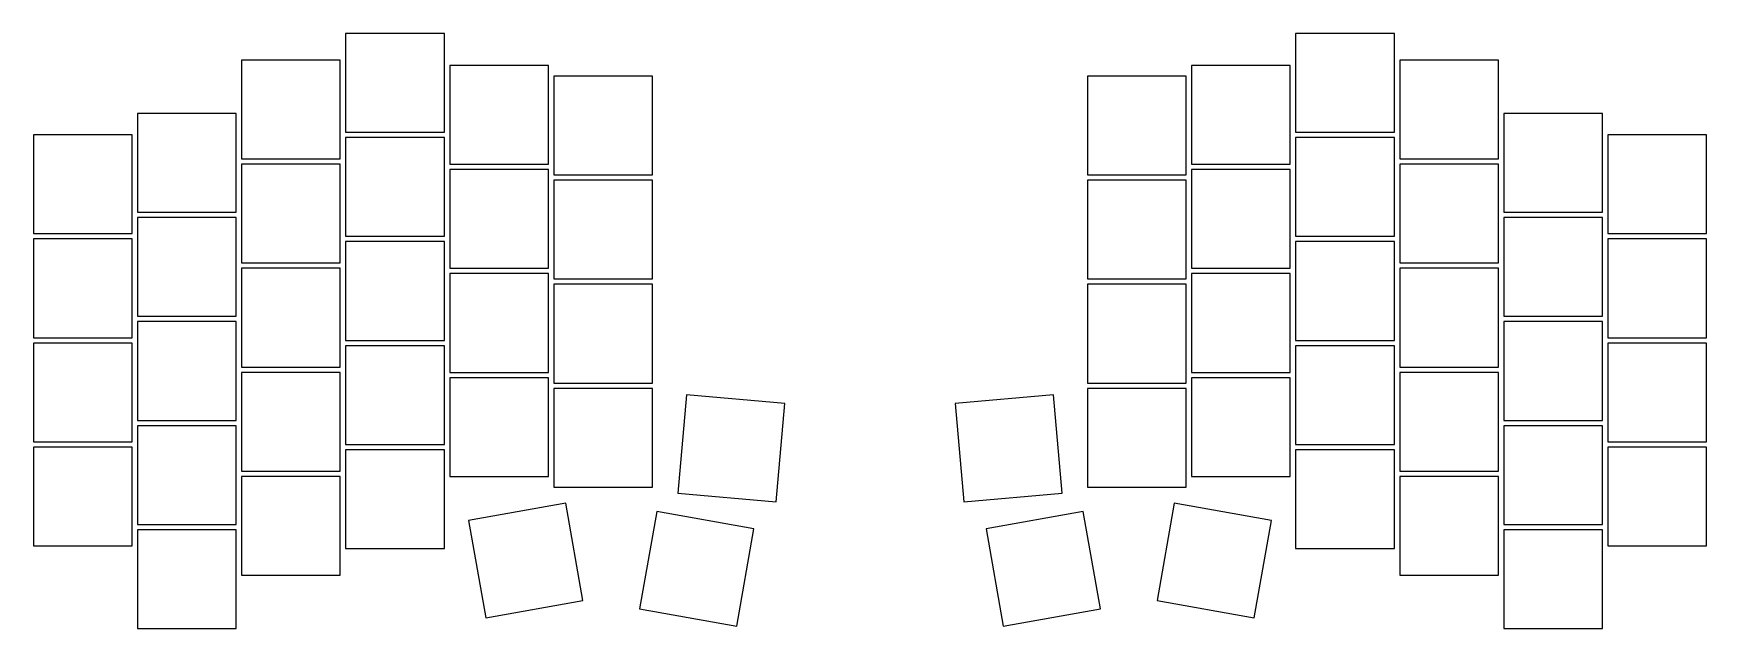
# Model space of a CAD drawing. Header units: millimetres. Extents: x 41 to 354, y -205 to -94.
import ezdxf

# ---------------------------------------------------------------- set-up
doc = ezdxf.new("R2010")
doc.units = ezdxf.units.MM

msp = doc.modelspace()

# ---------------------------------------------------------------- linework, layer by layer
for p, q in [((117.75, -93.75), (99.25, -93.75)), ((99.25, -93.75), (99.25, -112.25)), ((117.75, -112.25), (117.75, -93.75)), ((295.75, -93.75), (277.25, -93.75)), ((277.25, -93.75), (277.25, -112.25)), ((295.75, -112.25), (295.75, -93.75)), ((98.25, -98.75), (79.75, -98.75)), ((79.75, -98.75), (79.75, -117.25)), ((98.25, -117.25), (98.25, -98.75)), ((137.25, -99.75), (118.75, -99.75)), ((118.75, -99.75), (118.75, -118.25)), ((137.25, -118.25), (137.25, -99.75)), ((276.25, -99.75), (257.75, -99.75)), ((257.75, -99.75), (257.75, -118.25)), ((276.25, -118.25), (276.25, -99.75)), ((315.25, -98.75), (296.75, -98.75)), ((296.75, -98.75), (296.75, -117.25)), ((315.25, -117.25), (315.25, -98.75)), ((156.75, -101.75), (138.25, -101.75)), ((138.25, -101.75), (138.25, -120.25)), ((156.75, -120.25), (156.75, -101.75)), ((256.75, -101.75), (238.25, -101.75)), ((238.25, -101.75), (238.25, -120.25)), ((256.75, -120.25), (256.75, -101.75)), ((78.75, -108.75), (60.25, -108.75)), ((60.25, -108.75), (60.25, -127.25)), ((78.75, -127.25), (78.75, -108.75)), ((334.75, -108.75), (316.25, -108.75)), ((316.25, -108.75), (316.25, -127.25)), ((334.75, -127.25), (334.75, -108.75)), ((59.25, -112.75), (40.75, -112.75)), ((40.75, -112.75), (40.75, -131.25)), ((59.25, -131.25), (59.25, -112.75)), ((99.25, -112.25), (117.75, -112.25)), ((277.25, -112.25), (295.75, -112.25)), ((354.25, -112.75), (335.75, -112.75)), ((335.75, -112.75), (335.75, -131.25)), ((354.25, -131.25), (354.25, -112.75)), ((117.75, -113.25), (99.25, -113.25)), ((99.25, -113.25), (99.25, -131.75)), ((117.75, -131.75), (117.75, -113.25)), ((295.75, -113.25), (277.25, -113.25)), ((277.25, -113.25), (277.25, -131.75)), ((295.75, -131.75), (295.75, -113.25)), ((79.75, -117.25), (98.25, -117.25)), ((98.25, -118.25), (79.75, -118.25)), ((79.75, -118.25), (79.75, -136.75)), ((98.25, -136.75), (98.25, -118.25)), ((118.75, -118.25), (137.25, -118.25)), ((257.75, -118.25), (276.25, -118.25)), ((296.75, -117.25), (315.25, -117.25)), ((315.25, -118.25), (296.75, -118.25)), ((296.75, -118.25), (296.75, -136.75)), ((315.25, -136.75), (315.25, -118.25)), ((137.25, -119.25), (118.75, -119.25)), ((118.75, -119.25), (118.75, -137.75)), ((137.25, -137.75), (137.25, -119.25)), ((138.25, -120.25), (156.75, -120.25)), ((156.75, -121.25), (138.25, -121.25)), ((138.25, -121.25), (138.25, -139.75)), ((156.75, -139.75), (156.75, -121.25)), ((238.25, -120.25), (256.75, -120.25)), ((256.75, -121.25), (238.25, -121.25)), ((238.25, -121.25), (238.25, -139.75)), ((256.75, -139.75), (256.75, -121.25)), ((276.25, -119.25), (257.75, -119.25)), ((257.75, -119.25), (257.75, -137.75)), ((276.25, -137.75), (276.25, -119.25)), ((60.25, -127.25), (78.75, -127.25)), ((78.75, -128.25), (60.25, -128.25)), ((60.25, -128.25), (60.25, -146.75)), ((78.75, -146.75), (78.75, -128.25)), ((316.25, -127.25), (334.75, -127.25)), ((334.75, -128.25), (316.25, -128.25)), ((316.25, -128.25), (316.25, -146.75)), ((334.75, -146.75), (334.75, -128.25)), ((40.75, -131.25), (59.25, -131.25)), ((335.75, -131.25), (354.25, -131.25)), ((59.25, -132.25), (40.75, -132.25)), ((40.75, -132.25), (40.75, -150.75)), ((59.25, -150.75), (59.25, -132.25)), ((99.25, -131.75), (117.75, -131.75)), ((117.75, -132.75), (99.25, -132.75)), ((99.25, -132.75), (99.25, -151.25)), ((117.75, -151.25), (117.75, -132.75)), ((277.25, -131.75), (295.75, -131.75)), ((295.75, -132.75), (277.25, -132.75)), ((277.25, -132.75), (277.25, -151.25)), ((295.75, -151.25), (295.75, -132.75)), ((354.25, -132.25), (335.75, -132.25)), ((335.75, -132.25), (335.75, -150.75)), ((354.25, -150.75), (354.25, -132.25)), ((79.75, -136.75), (98.25, -136.75)), ((98.25, -137.75), (79.75, -137.75)), ((79.75, -137.75), (79.75, -156.25)), ((98.25, -156.25), (98.25, -137.75)), ((118.75, -137.75), (137.25, -137.75)), ((257.75, -137.75), (276.25, -137.75)), ((296.75, -136.75), (315.25, -136.75)), ((315.25, -137.75), (296.75, -137.75)), ((296.75, -137.75), (296.75, -156.25)), ((315.25, -156.25), (315.25, -137.75)), ((137.25, -138.75), (118.75, -138.75)), ((118.75, -138.75), (118.75, -157.25)), ((137.25, -157.25), (137.25, -138.75)), ((138.25, -139.75), (156.75, -139.75)), ((156.75, -140.75), (138.25, -140.75)), ((138.25, -140.75), (138.25, -159.25)), ((156.75, -159.25), (156.75, -140.75)), ((238.25, -139.75), (256.75, -139.75)), ((256.75, -140.75), (238.25, -140.75)), ((238.25, -140.75), (238.25, -159.25)), ((256.75, -159.25), (256.75, -140.75)), ((276.25, -138.75), (257.75, -138.75)), ((257.75, -138.75), (257.75, -157.25)), ((276.25, -157.25), (276.25, -138.75)), ((60.25, -146.75), (78.75, -146.75)), ((316.25, -146.75), (334.75, -146.75)), ((78.75, -147.75), (60.25, -147.75)), ((60.25, -147.75), (60.25, -166.25)), ((78.75, -166.25), (78.75, -147.75)), ((334.75, -147.75), (316.25, -147.75)), ((316.25, -147.75), (316.25, -166.25)), ((334.75, -166.25), (334.75, -147.75)), ((40.75, -150.75), (59.25, -150.75)), ((59.25, -151.75), (40.75, -151.75)), ((40.75, -151.75), (40.75, -170.25)), ((59.25, -170.25), (59.25, -151.75)), ((99.25, -151.25), (117.75, -151.25)), ((117.75, -152.25), (99.25, -152.25)), ((99.25, -152.25), (99.25, -170.75)), ((117.75, -170.75), (117.75, -152.25)), ((277.25, -151.25), (295.75, -151.25)), ((295.75, -152.25), (277.25, -152.25)), ((277.25, -152.25), (277.25, -170.75)), ((295.75, -170.75), (295.75, -152.25)), ((335.75, -150.75), (354.25, -150.75)), ((354.25, -151.75), (335.75, -151.75)), ((335.75, -151.75), (335.75, -170.25)), ((354.25, -170.25), (354.25, -151.75)), ((79.75, -156.25), (98.25, -156.25)), ((296.75, -156.25), (315.25, -156.25)), ((98.25, -157.25), (79.75, -157.25)), ((79.75, -157.25), (79.75, -175.75)), ((98.25, -175.75), (98.25, -157.25)), ((118.75, -157.25), (137.25, -157.25)), ((137.25, -158.25), (118.75, -158.25)), ((118.75, -158.25), (118.75, -176.75)), ((137.25, -176.75), (137.25, -158.25)), ((138.25, -159.25), (156.75, -159.25)), ((238.25, -159.25), (256.75, -159.25)), ((257.75, -157.25), (276.25, -157.25)), ((276.25, -158.25), (257.75, -158.25)), ((257.75, -158.25), (257.75, -176.75)), ((276.25, -176.75), (276.25, -158.25)), ((315.25, -157.25), (296.75, -157.25)), ((296.75, -157.25), (296.75, -175.75)), ((315.25, -175.75), (315.25, -157.25)), ((156.75, -160.25), (138.25, -160.25)), ((138.25, -160.25), (138.25, -178.75)), ((156.75, -178.75), (156.75, -160.25)), ((163.09, -161.48), (161.48, -179.91)), ((181.52, -163.09), (163.09, -161.48)), ((231.91, -161.48), (213.48, -163.09)), ((233.52, -179.91), (231.91, -161.48)), ((256.75, -160.25), (238.25, -160.25)), ((238.25, -160.25), (238.25, -178.75)), ((256.75, -178.75), (256.75, -160.25)), ((179.91, -181.52), (181.52, -163.09)), ((213.48, -163.09), (215.09, -181.52)), ((60.25, -166.25), (78.75, -166.25)), ((78.75, -167.25), (60.25, -167.25)), ((60.25, -167.25), (60.25, -185.75)), ((78.75, -185.75), (78.75, -167.25)), ((316.25, -166.25), (334.75, -166.25)), ((334.75, -167.25), (316.25, -167.25)), ((316.25, -167.25), (316.25, -185.75)), ((334.75, -185.75), (334.75, -167.25)), ((40.75, -170.25), (59.25, -170.25)), ((59.25, -171.25), (40.75, -171.25)), ((40.75, -171.25), (40.75, -189.75)), ((59.25, -189.75), (59.25, -171.25)), ((99.25, -170.75), (117.75, -170.75)), ((117.75, -171.75), (99.25, -171.75)), ((99.25, -171.75), (99.25, -190.25)), ((117.75, -190.25), (117.75, -171.75)), ((277.25, -170.75), (295.75, -170.75)), ((295.75, -171.75), (277.25, -171.75)), ((277.25, -171.75), (277.25, -190.25)), ((295.75, -190.25), (295.75, -171.75)), ((335.75, -170.25), (354.25, -170.25)), ((354.25, -171.25), (335.75, -171.25)), ((335.75, -171.25), (335.75, -189.75)), ((354.25, -189.75), (354.25, -171.25)), ((79.75, -175.75), (98.25, -175.75)), ((98.25, -176.75), (79.75, -176.75)), ((79.75, -176.75), (79.75, -195.25)), ((98.25, -195.25), (98.25, -176.75)), ((118.75, -176.75), (137.25, -176.75)), ((257.75, -176.75), (276.25, -176.75)), ((296.75, -175.75), (315.25, -175.75)), ((315.25, -176.75), (296.75, -176.75)), ((296.75, -176.75), (296.75, -195.25)), ((315.25, -195.25), (315.25, -176.75)), ((140.5, -181.78), (122.28, -185)), ((138.25, -178.75), (156.75, -178.75)), ((143.72, -200), (140.5, -181.78)), ((161.48, -179.91), (179.91, -181.52)), ((215.09, -181.52), (233.52, -179.91)), ((238.25, -178.75), (256.75, -178.75)), ((254.5, -181.78), (251.28, -200)), ((272.72, -185), (254.5, -181.78)), ((157.53, -183.35), (154.32, -201.57)), ((175.75, -186.56), (157.53, -183.35)), ((237.47, -183.35), (219.25, -186.56)), ((240.68, -201.57), (237.47, -183.35)), ((60.25, -185.75), (78.75, -185.75)), ((78.75, -186.75), (60.25, -186.75)), ((60.25, -186.75), (60.25, -205.25)), ((78.75, -205.25), (78.75, -186.75)), ((122.28, -185), (125.5, -203.22)), ((172.54, -204.78), (175.75, -186.56)), ((219.25, -186.56), (222.46, -204.78)), ((269.5, -203.22), (272.72, -185)), ((316.25, -185.75), (334.75, -185.75)), ((334.75, -186.75), (316.25, -186.75)), ((316.25, -186.75), (316.25, -205.25)), ((334.75, -205.25), (334.75, -186.75)), ((40.75, -189.75), (59.25, -189.75)), ((99.25, -190.25), (117.75, -190.25)), ((277.25, -190.25), (295.75, -190.25)), ((335.75, -189.75), (354.25, -189.75)), ((79.75, -195.25), (98.25, -195.25)), ((296.75, -195.25), (315.25, -195.25)), ((125.5, -203.22), (143.72, -200)), ((251.28, -200), (269.5, -203.22)), ((154.32, -201.57), (172.54, -204.78)), ((222.46, -204.78), (240.68, -201.57)), ((60.25, -205.25), (78.75, -205.25)), ((316.25, -205.25), (334.75, -205.25))]:
    msp.add_line(p, q)

doc.saveas('drawing.dxf')
